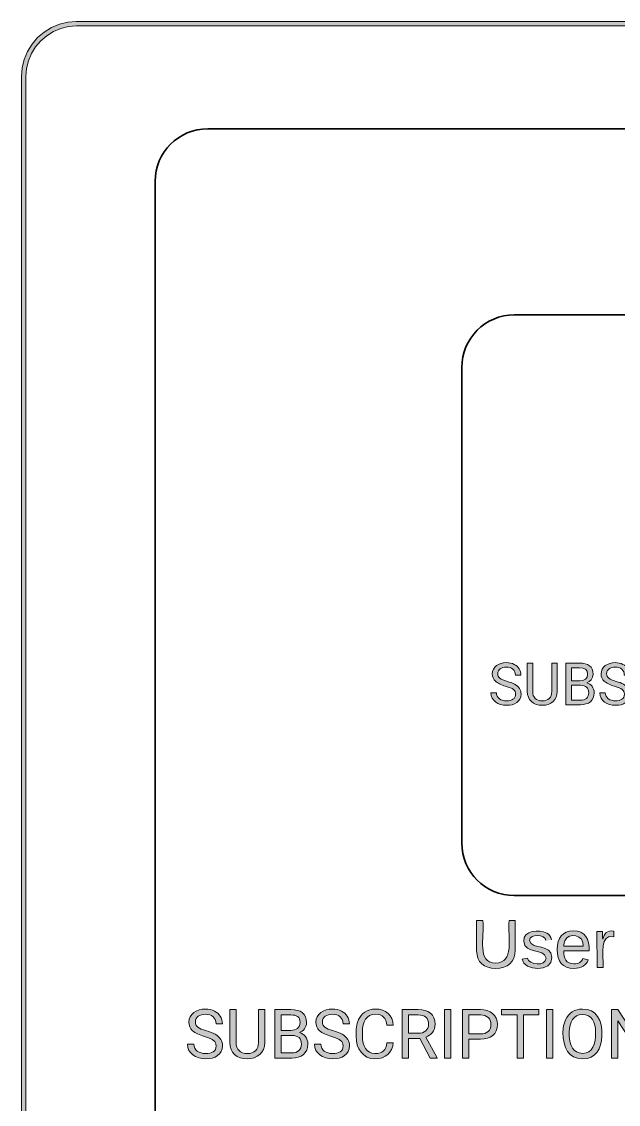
# Model space of a CAD drawing. Extents: x 3 to 1760, y 20 to 1040.
# Drawn here: x 97.5 to 233.8, y 562.4 to 809.4 of the extents above; entities that cross this region are included whole.
import ezdxf

# ---------------------------------------------------------------- set-up
doc = ezdxf.new("R2010")
doc.units = 0
doc.header["$MEASUREMENT"] = 0
doc.layers.add('Layer 1', color=7, linetype='Continuous', lineweight=0)

# ---------------------------------------------------------------- blocks, each defined once
blk = doc.blocks.new('Block_106')
at = {"layer": 'Layer 1', "true_color": 0x282c33, "transparency": 33554687}
h = blk.add_hatch(color=250, dxfattribs=at)
h.dxf.hatch_style = 2
edge = h.paths.add_edge_path()
edge.add_spline(control_points=[(208.26, 654.43), (209.42, 654.43), (210.3, 654.89), (210.3, 655.94), (210.3, 656.4), (210.14, 656.76), (209.82, 657.02), (209.49, 657.27), (208.9, 657.52), (208.04, 657.77), (206.97, 658.07), (206.19, 658.46), (205.7, 658.9), (205.21, 659.35), (204.97, 659.91), (204.97, 660.57), (204.97, 662.16), (206.48, 663.15), (208.19, 663.15), (209.54, 663.15), (210.6, 662.57), (211.12, 661.73), (211.4, 661.29), (211.54, 660.81), (211.54, 660.28), (211.54, 660.28), (210.28, 660.28), (210.28, 660.28), (210.28, 661.48), (209.44, 662.12), (208.19, 662.12), (207.07, 662.12), (206.25, 661.63), (206.23, 660.58), (206.23, 660.2), (206.4, 659.88), (206.73, 659.61), (207.05, 659.34), (207.61, 659.1), (208.4, 658.87), (209.73, 658.49), (210.64, 658.12), (211.23, 657.21), (211.46, 656.86), (211.56, 656.43), (211.56, 655.95), (211.55, 654.28), (210.06, 653.36), (208.26, 653.41), (206.32, 653.46), (204.74, 654.38), (204.67, 656.29), (204.67, 656.29), (205.93, 656.29), (205.93, 656.29), (205.93, 655.07), (206.97, 654.43), (208.26, 654.43)], knot_values=[0, 0, 0, 0, 1, 1, 1, 2, 2, 2, 3, 3, 3, 4, 4, 4, 5, 5, 5, 6, 6, 6, 7, 7, 7, 8, 8, 8, 9, 9, 9, 10, 10, 10, 11, 11, 11, 12, 12, 12, 13, 13, 13, 14, 14, 14, 15, 15, 15, 16, 16, 16, 17, 17, 17, 18, 18, 18, 19, 19, 19, 19], degree=3, periodic=0)
edge.add_line((208.26, 654.43), (208.26, 654.43))
h = blk.add_hatch(color=250, dxfattribs=at)
h.dxf.hatch_style = 2
edge = h.paths.add_edge_path()
edge.add_spline(control_points=[(216.39, 654.43), (217.78, 654.43), (218.58, 655.22), (218.58, 656.59), (218.58, 656.59), (218.58, 663.02), (218.58, 663.02), (218.58, 663.02), (219.83, 663.02), (219.83, 663.02), (219.83, 663.02), (219.83, 656.57), (219.83, 656.57), (219.82, 654.62), (218.42, 653.41), (216.39, 653.41), (214.38, 653.41), (212.97, 654.59), (212.97, 656.56), (212.97, 656.56), (212.97, 663.02), (212.97, 663.02), (212.97, 663.02), (214.21, 663.02), (214.21, 663.02), (214.21, 663.02), (214.21, 656.6), (214.21, 656.6), (214.2, 655.23), (215.01, 654.43), (216.39, 654.43)], knot_values=[0, 0, 0, 0, 1, 1, 1, 2, 2, 2, 3, 3, 3, 4, 4, 4, 5, 5, 5, 6, 6, 6, 7, 7, 7, 8, 8, 8, 9, 9, 9, 10, 10, 10, 10], degree=3, periodic=0)
edge.add_line((216.39, 654.43), (216.39, 654.43))
h = blk.add_hatch(color=250, dxfattribs=at)
h.dxf.hatch_style = 2
edge = h.paths.add_edge_path()
edge.add_spline(control_points=[(225.12, 654.56), (226.23, 654.55), (227, 655.18), (227, 656.26), (227, 657.4), (226.38, 657.97), (225.14, 657.97), (225.14, 657.97), (223.06, 657.97), (223.06, 657.97), (223.06, 657.97), (223.06, 654.56), (223.06, 654.56), (223.06, 654.56), (225.12, 654.56), (225.12, 654.56)], knot_values=[0, 0, 0, 0, 1, 1, 1, 2, 2, 2, 3, 3, 3, 4, 4, 4, 5, 5, 5, 5], degree=3, periodic=0)
edge = h.paths.add_edge_path()
edge.add_spline(control_points=[(228.26, 656.27), (228.25, 654.48), (226.98, 653.54), (225.1, 653.54), (225.1, 653.54), (221.81, 653.54), (221.81, 653.54), (221.81, 653.54), (221.81, 663.02), (221.81, 663.02), (221.81, 663.02), (224.91, 663.02), (224.91, 663.02), (226.82, 663.03), (228.01, 662.29), (228.01, 660.49), (228.01, 659.5), (227.36, 658.85), (226.6, 658.53), (227.55, 658.28), (228.26, 657.44), (228.26, 656.27)], knot_values=[0, 0, 0, 0, 1, 1, 1, 2, 2, 2, 3, 3, 3, 4, 4, 4, 5, 5, 5, 6, 6, 6, 7, 7, 7, 7], degree=3, periodic=0)
edge = h.paths.add_edge_path()
edge.add_spline(control_points=[(226.75, 660.5), (226.74, 661.62), (226.07, 661.99), (224.91, 661.99), (224.91, 661.99), (223.06, 661.99), (223.06, 661.99), (223.06, 661.99), (223.06, 658.98), (223.06, 658.98), (223.06, 658.98), (224.95, 658.98), (224.95, 658.98), (225.97, 658.96), (226.76, 659.52), (226.75, 660.5)], knot_values=[0, 0, 0, 0, 1, 1, 1, 2, 2, 2, 3, 3, 3, 4, 4, 4, 5, 5, 5, 5], degree=3, periodic=0)
edge.add_line((226.75, 660.5), (226.75, 660.5))
h = blk.add_hatch(color=250, dxfattribs=at)
h.dxf.hatch_style = 2
edge = h.paths.add_edge_path()
edge.add_spline(control_points=[(233.12, 654.43), (234.28, 654.43), (235.16, 654.89), (235.16, 655.94), (235.16, 656.4), (235, 656.76), (234.67, 657.02), (234.35, 657.27), (233.75, 657.52), (232.9, 657.77), (231.83, 658.07), (231.05, 658.46), (230.56, 658.9), (230.07, 659.35), (229.83, 659.91), (229.83, 660.57), (229.83, 662.16), (231.33, 663.15), (233.05, 663.15), (234.39, 663.15), (235.45, 662.57), (235.97, 661.73), (236.25, 661.29), (236.4, 660.81), (236.4, 660.28), (236.4, 660.28), (235.14, 660.28), (235.14, 660.28), (235.14, 661.48), (234.3, 662.12), (233.05, 662.12), (231.93, 662.12), (231.1, 661.63), (231.09, 660.58), (231.09, 660.2), (231.26, 659.88), (231.59, 659.61), (231.91, 659.34), (232.46, 659.1), (233.25, 658.87), (234.59, 658.49), (235.5, 658.12), (236.09, 657.21), (236.32, 656.86), (236.42, 656.43), (236.42, 655.95), (236.4, 654.28), (234.91, 653.36), (233.12, 653.41), (231.18, 653.46), (229.59, 654.38), (229.53, 656.29), (229.53, 656.29), (230.79, 656.29), (230.79, 656.29), (230.79, 655.07), (231.83, 654.43), (233.12, 654.43)], knot_values=[0, 0, 0, 0, 1, 1, 1, 2, 2, 2, 3, 3, 3, 4, 4, 4, 5, 5, 5, 6, 6, 6, 7, 7, 7, 8, 8, 8, 9, 9, 9, 10, 10, 10, 11, 11, 11, 12, 12, 12, 13, 13, 13, 14, 14, 14, 15, 15, 15, 16, 16, 16, 17, 17, 17, 18, 18, 18, 19, 19, 19, 19], degree=3, periodic=0)
edge.add_line((233.12, 654.43), (233.12, 654.43))
at = {"layer": 'Layer 1'}
for points, knots in [([(208.26, 654.43), (209.42, 654.43), (210.3, 654.89), (210.3, 655.94), (210.3, 656.4), (210.14, 656.76), (209.82, 657.02), (209.49, 657.27), (208.9, 657.52), (208.04, 657.77), (206.97, 658.07), (206.19, 658.46), (205.7, 658.9), (205.21, 659.35), (204.97, 659.91), (204.97, 660.57), (204.97, 662.16), (206.48, 663.15), (208.19, 663.15), (209.54, 663.15), (210.6, 662.57), (211.12, 661.73), (211.4, 661.29), (211.54, 660.81), (211.54, 660.28), (211.54, 660.28), (210.28, 660.28), (210.28, 660.28), (210.28, 661.48), (209.44, 662.12), (208.19, 662.12), (207.07, 662.12), (206.25, 661.63), (206.23, 660.58), (206.23, 660.2), (206.4, 659.88), (206.73, 659.61), (207.05, 659.34), (207.61, 659.1), (208.4, 658.87), (209.73, 658.49), (210.64, 658.12), (211.23, 657.21), (211.46, 656.86), (211.56, 656.43), (211.56, 655.95), (211.55, 654.28), (210.06, 653.36), (208.26, 653.41), (206.32, 653.46), (204.74, 654.38), (204.67, 656.29), (204.67, 656.29), (205.93, 656.29), (205.93, 656.29), (205.93, 655.07), (206.97, 654.43), (208.26, 654.43)], [0, 0, 0, 0, 1, 1, 1, 2, 2, 2, 3, 3, 3, 4, 4, 4, 5, 5, 5, 6, 6, 6, 7, 7, 7, 8, 8, 8, 9, 9, 9, 10, 10, 10, 11, 11, 11, 12, 12, 12, 13, 13, 13, 14, 14, 14, 15, 15, 15, 16, 16, 16, 17, 17, 17, 18, 18, 18, 19, 19, 19, 19]), ([(216.39, 654.43), (217.78, 654.43), (218.58, 655.22), (218.58, 656.59), (218.58, 656.59), (218.58, 663.02), (218.58, 663.02), (218.58, 663.02), (219.83, 663.02), (219.83, 663.02), (219.83, 663.02), (219.83, 656.57), (219.83, 656.57), (219.82, 654.62), (218.42, 653.41), (216.39, 653.41), (214.38, 653.41), (212.97, 654.59), (212.97, 656.56), (212.97, 656.56), (212.97, 663.02), (212.97, 663.02), (212.97, 663.02), (214.21, 663.02), (214.21, 663.02), (214.21, 663.02), (214.21, 656.6), (214.21, 656.6), (214.2, 655.23), (215.01, 654.43), (216.39, 654.43)], [0, 0, 0, 0, 1, 1, 1, 2, 2, 2, 3, 3, 3, 4, 4, 4, 5, 5, 5, 6, 6, 6, 7, 7, 7, 8, 8, 8, 9, 9, 9, 10, 10, 10, 10]), ([(228.26, 656.27), (228.25, 654.48), (226.98, 653.54), (225.1, 653.54), (225.1, 653.54), (221.81, 653.54), (221.81, 653.54), (221.81, 653.54), (221.81, 663.02), (221.81, 663.02), (221.81, 663.02), (224.91, 663.02), (224.91, 663.02), (226.82, 663.03), (228.01, 662.29), (228.01, 660.49), (228.01, 659.5), (227.36, 658.85), (226.6, 658.53), (227.55, 658.28), (228.26, 657.44), (228.26, 656.27)], [0, 0, 0, 0, 1, 1, 1, 2, 2, 2, 3, 3, 3, 4, 4, 4, 5, 5, 5, 6, 6, 6, 7, 7, 7, 7]), ([(233.12, 654.43), (234.28, 654.43), (235.16, 654.89), (235.16, 655.94), (235.16, 656.4), (235, 656.76), (234.67, 657.02), (234.35, 657.27), (233.75, 657.52), (232.9, 657.77), (231.83, 658.07), (231.05, 658.46), (230.56, 658.9), (230.07, 659.35), (229.83, 659.91), (229.83, 660.57), (229.83, 662.16), (231.33, 663.15), (233.05, 663.15), (234.39, 663.15), (235.45, 662.57), (235.97, 661.73), (236.25, 661.29), (236.4, 660.81), (236.4, 660.28), (236.4, 660.28), (235.14, 660.28), (235.14, 660.28), (235.14, 661.48), (234.3, 662.12), (233.05, 662.12), (231.93, 662.12), (231.1, 661.63), (231.09, 660.58), (231.09, 660.2), (231.26, 659.88), (231.59, 659.61), (231.91, 659.34), (232.46, 659.1), (233.25, 658.87), (234.59, 658.49), (235.5, 658.12), (236.09, 657.21), (236.32, 656.86), (236.42, 656.43), (236.42, 655.95), (236.4, 654.28), (234.91, 653.36), (233.12, 653.41), (231.18, 653.46), (229.59, 654.38), (229.53, 656.29), (229.53, 656.29), (230.79, 656.29), (230.79, 656.29), (230.79, 655.07), (231.83, 654.43), (233.12, 654.43)], [0, 0, 0, 0, 1, 1, 1, 2, 2, 2, 3, 3, 3, 4, 4, 4, 5, 5, 5, 6, 6, 6, 7, 7, 7, 8, 8, 8, 9, 9, 9, 10, 10, 10, 11, 11, 11, 12, 12, 12, 13, 13, 13, 14, 14, 14, 15, 15, 15, 16, 16, 16, 17, 17, 17, 18, 18, 18, 19, 19, 19, 19]), ([(226.75, 660.5), (226.74, 661.62), (226.07, 661.99), (224.91, 661.99), (224.91, 661.99), (223.06, 661.99), (223.06, 661.99), (223.06, 661.99), (223.06, 658.98), (223.06, 658.98), (223.06, 658.98), (224.95, 658.98), (224.95, 658.98), (225.97, 658.96), (226.76, 659.52), (226.75, 660.5)], [0, 0, 0, 0, 1, 1, 1, 2, 2, 2, 3, 3, 3, 4, 4, 4, 5, 5, 5, 5]), ([(225.12, 654.56), (226.23, 654.55), (227, 655.18), (227, 656.26), (227, 657.4), (226.38, 657.97), (225.14, 657.97), (225.14, 657.97), (223.06, 657.97), (223.06, 657.97), (223.06, 657.97), (223.06, 654.56), (223.06, 654.56), (223.06, 654.56), (225.12, 654.56), (225.12, 654.56)], [0, 0, 0, 0, 1, 1, 1, 2, 2, 2, 3, 3, 3, 4, 4, 4, 5, 5, 5, 5])]:
    blk.add_open_spline(points, degree=3, knots=knots, dxfattribs=at)
blk = doc.blocks.new('Block_105')
at = {"layer": 'Layer 1'}
blk.add_blockref('Block_106', (0, 0), dxfattribs=at)
blk = doc.blocks.new('Block_118')
at = {"layer": 'Layer 1', "true_color": 0x282c33, "transparency": 33554687}
h = blk.add_hatch(color=250, dxfattribs=at)
h.dxf.hatch_style = 2
edge = h.paths.add_edge_path()
edge.add_spline(control_points=[(210.23, 597.57), (210.19, 594.77), (208.5, 593.38), (205.74, 593.38), (203.1, 593.38), (201.42, 594.77), (201.42, 597.44), (201.42, 597.44), (201.42, 604.27), (201.42, 604.27), (201.42, 604.27), (202.84, 604.27), (202.84, 604.27), (203.19, 600.43), (201.42, 594.59), (205.74, 594.59), (210.15, 594.59), (208.5, 600.34), (208.81, 604.27), (208.81, 604.27), (210.23, 604.27), (210.23, 604.27), (210.23, 604.27), (210.23, 597.57), (210.23, 597.57)], knot_values=[0, 0, 0, 0, 1, 1, 1, 2, 2, 2, 3, 3, 3, 4, 4, 4, 5, 5, 5, 6, 6, 6, 7, 7, 7, 8, 8, 8, 8], degree=3, periodic=0)
edge.add_line((210.23, 597.57), (210.23, 597.57))
h = blk.add_hatch(color=250, dxfattribs=at)
h.dxf.hatch_style = 2
edge = h.paths.add_edge_path()
edge.add_spline(control_points=[(217.23, 599.73), (217.1, 601.2), (213.52, 601.38), (213.47, 599.73), (214.12, 597.44), (218.44, 599.22), (218.62, 595.85), (218.79, 592.48), (212.13, 592.65), (211.83, 595.5), (211.83, 595.5), (213.04, 595.72), (213.04, 595.72), (213.21, 594.16), (217.23, 593.77), (217.28, 595.72), (216.84, 598.14), (212.39, 596.36), (212.18, 599.6), (212, 602.07), (215.72, 602.33), (217.45, 601.42), (217.97, 601.12), (218.36, 600.6), (218.49, 599.91)], knot_values=[0, 0, 0, 0, 1, 1, 1, 2, 2, 2, 3, 3, 3, 4, 4, 4, 5, 5, 5, 6, 6, 6, 7, 7, 7, 8, 8, 8, 8], degree=3, periodic=0)
edge.add_line((218.49, 599.91), (217.23, 599.73))
h = blk.add_hatch(color=250, dxfattribs=at)
h.dxf.hatch_style = 2
edge = h.paths.add_edge_path()
edge.add_spline(control_points=[(223.5, 601.94), (226.22, 601.94), (227.21, 600.12), (227.13, 597.36), (227.13, 597.36), (221.29, 597.36), (221.29, 597.36), (221.29, 595.63), (221.9, 594.46), (223.58, 594.42), (224.71, 594.38), (225.44, 594.94), (225.7, 595.67), (225.7, 595.67), (226.91, 595.33), (226.91, 595.33), (226.44, 594.12), (225.31, 593.38), (223.58, 593.38), (221.08, 593.38), (219.78, 594.98), (219.83, 597.7), (219.87, 600.34), (220.95, 601.94), (223.5, 601.94)], knot_values=[0, 0, 0, 0, 1, 1, 1, 2, 2, 2, 3, 3, 3, 4, 4, 4, 5, 5, 5, 6, 6, 6, 7, 7, 7, 8, 8, 8, 8], degree=3, periodic=0)
edge = h.paths.add_edge_path()
edge.add_spline(control_points=[(225.74, 598.44), (226, 601.03), (222.46, 601.77), (221.55, 599.65), (221.42, 599.35), (221.29, 598.91), (221.29, 598.44), (221.29, 598.44), (225.74, 598.44), (225.74, 598.44)], knot_values=[0, 0, 0, 0, 1, 1, 1, 2, 2, 2, 3, 3, 3, 3], degree=3, periodic=0)
edge.add_line((225.74, 598.44), (225.74, 598.44))
h = blk.add_hatch(color=250, dxfattribs=at)
h.dxf.hatch_style = 2
edge = h.paths.add_edge_path()
edge.add_spline(control_points=[(232.74, 600.6), (229.37, 601.29), (230.45, 596.67), (230.28, 593.56), (230.28, 593.56), (228.9, 593.56), (228.9, 593.56), (228.9, 593.56), (228.86, 601.77), (228.86, 601.77), (228.86, 601.77), (230.15, 601.77), (230.15, 601.77), (230.2, 601.25), (230.11, 600.51), (230.24, 600.08), (230.5, 601.25), (231.23, 602.2), (232.74, 601.85), (232.74, 601.85), (232.74, 600.6), (232.74, 600.6)], knot_values=[0, 0, 0, 0, 1, 1, 1, 2, 2, 2, 3, 3, 3, 4, 4, 4, 5, 5, 5, 6, 6, 6, 7, 7, 7, 7], degree=3, periodic=0)
edge.add_line((232.74, 600.6), (232.74, 600.6))
at = {"layer": 'Layer 1'}
for points, knots in [([(210.23, 597.57), (210.19, 594.77), (208.5, 593.38), (205.74, 593.38), (203.1, 593.38), (201.42, 594.77), (201.42, 597.44), (201.42, 597.44), (201.42, 604.27), (201.42, 604.27), (201.42, 604.27), (202.84, 604.27), (202.84, 604.27), (203.19, 600.43), (201.42, 594.59), (205.74, 594.59), (210.15, 594.59), (208.5, 600.34), (208.81, 604.27), (208.81, 604.27), (210.23, 604.27), (210.23, 604.27), (210.23, 604.27), (210.23, 597.57), (210.23, 597.57)], [0, 0, 0, 0, 1, 1, 1, 2, 2, 2, 3, 3, 3, 4, 4, 4, 5, 5, 5, 6, 6, 6, 7, 7, 7, 8, 8, 8, 8]), ([(217.23, 599.73), (217.1, 601.2), (213.52, 601.38), (213.47, 599.73), (214.12, 597.44), (218.44, 599.22), (218.62, 595.85), (218.79, 592.48), (212.13, 592.65), (211.83, 595.5), (211.83, 595.5), (213.04, 595.72), (213.04, 595.72), (213.21, 594.16), (217.23, 593.77), (217.28, 595.72), (216.84, 598.14), (212.39, 596.36), (212.18, 599.6), (212, 602.07), (215.72, 602.33), (217.45, 601.42), (217.97, 601.12), (218.36, 600.6), (218.49, 599.91)], [0, 0, 0, 0, 1, 1, 1, 2, 2, 2, 3, 3, 3, 4, 4, 4, 5, 5, 5, 6, 6, 6, 7, 7, 7, 8, 8, 8, 8]), ([(223.5, 601.94), (226.22, 601.94), (227.21, 600.12), (227.13, 597.36), (227.13, 597.36), (221.29, 597.36), (221.29, 597.36), (221.29, 595.63), (221.9, 594.46), (223.58, 594.42), (224.71, 594.38), (225.44, 594.94), (225.7, 595.67), (225.7, 595.67), (226.91, 595.33), (226.91, 595.33), (226.44, 594.12), (225.31, 593.38), (223.58, 593.38), (221.08, 593.38), (219.78, 594.98), (219.83, 597.7), (219.87, 600.34), (220.95, 601.94), (223.5, 601.94)], [0, 0, 0, 0, 1, 1, 1, 2, 2, 2, 3, 3, 3, 4, 4, 4, 5, 5, 5, 6, 6, 6, 7, 7, 7, 8, 8, 8, 8]), ([(225.74, 598.44), (226, 601.03), (222.46, 601.77), (221.55, 599.65), (221.42, 599.35), (221.29, 598.91), (221.29, 598.44), (221.29, 598.44), (225.74, 598.44), (225.74, 598.44)], [0, 0, 0, 0, 1, 1, 1, 2, 2, 2, 3, 3, 3, 3]), ([(232.74, 600.6), (229.37, 601.29), (230.45, 596.67), (230.28, 593.56), (230.28, 593.56), (228.9, 593.56), (228.9, 593.56), (228.9, 593.56), (228.86, 601.77), (228.86, 601.77), (228.86, 601.77), (230.15, 601.77), (230.15, 601.77), (230.2, 601.25), (230.11, 600.51), (230.24, 600.08), (230.5, 601.25), (231.23, 602.2), (232.74, 601.85), (232.74, 601.85), (232.74, 600.6), (232.74, 600.6)], [0, 0, 0, 0, 1, 1, 1, 2, 2, 2, 3, 3, 3, 4, 4, 4, 5, 5, 5, 6, 6, 6, 7, 7, 7, 7])]:
    blk.add_open_spline(points, degree=3, knots=knots, dxfattribs=at)
blk = doc.blocks.new('Block_117')
at = {"layer": 'Layer 1'}
blk.add_blockref('Block_118', (0, 0), dxfattribs=at)
blk = doc.blocks.new('Block_126')
at = {"layer": 'Layer 1', "true_color": 0x282c33, "transparency": 33554687}
h = blk.add_hatch(color=250, dxfattribs=at)
h.dxf.hatch_style = 2
edge = h.paths.add_edge_path()
edge.add_spline(control_points=[(139.54, 573.94), (140.9, 573.94), (141.93, 574.47), (141.93, 575.7), (141.93, 576.24), (141.74, 576.66), (141.36, 576.96), (140.98, 577.25), (140.29, 577.54), (139.29, 577.83), (138.04, 578.19), (137.13, 578.64), (136.56, 579.16), (135.99, 579.68), (135.71, 580.33), (135.71, 581.1), (135.71, 582.96), (137.46, 584.11), (139.46, 584.11), (141.03, 584.11), (142.27, 583.44), (142.88, 582.46), (143.2, 581.94), (143.37, 581.38), (143.37, 580.76), (143.37, 580.76), (141.9, 580.76), (141.9, 580.76), (141.9, 582.16), (140.92, 582.91), (139.46, 582.91), (138.16, 582.91), (137.19, 582.34), (137.18, 581.12), (137.18, 580.67), (137.38, 580.29), (137.76, 579.98), (138.14, 579.67), (138.78, 579.39), (139.7, 579.12), (141.26, 578.67), (142.32, 578.24), (143.01, 577.18), (143.28, 576.78), (143.39, 576.27), (143.39, 575.71), (143.38, 573.77), (141.64, 572.69), (139.54, 572.75), (137.28, 572.81), (135.43, 573.88), (135.36, 576.11), (135.36, 576.11), (136.82, 576.11), (136.82, 576.11), (136.82, 574.69), (138.04, 573.94), (139.54, 573.94)], knot_values=[0, 0, 0, 0, 1, 1, 1, 2, 2, 2, 3, 3, 3, 4, 4, 4, 5, 5, 5, 6, 6, 6, 7, 7, 7, 8, 8, 8, 9, 9, 9, 10, 10, 10, 11, 11, 11, 12, 12, 12, 13, 13, 13, 14, 14, 14, 15, 15, 15, 16, 16, 16, 17, 17, 17, 18, 18, 18, 19, 19, 19, 19], degree=3, periodic=0)
edge.add_line((139.54, 573.94), (139.54, 573.94))
h = blk.add_hatch(color=250, dxfattribs=at)
h.dxf.hatch_style = 2
edge = h.paths.add_edge_path()
edge.add_spline(control_points=[(149.03, 573.94), (150.65, 573.94), (151.59, 574.86), (151.58, 576.46), (151.58, 576.46), (151.58, 583.96), (151.58, 583.96), (151.58, 583.96), (153.05, 583.96), (153.05, 583.96), (153.05, 583.96), (153.05, 576.44), (153.05, 576.44), (153.02, 574.16), (151.39, 572.75), (149.03, 572.75), (146.68, 572.75), (145.03, 574.12), (145.04, 576.43), (145.04, 576.43), (145.04, 583.96), (145.04, 583.96), (145.04, 583.96), (146.48, 583.96), (146.48, 583.96), (146.48, 583.96), (146.48, 576.47), (146.48, 576.47), (146.48, 574.88), (147.42, 573.94), (149.03, 573.94)], knot_values=[0, 0, 0, 0, 1, 1, 1, 2, 2, 2, 3, 3, 3, 4, 4, 4, 5, 5, 5, 6, 6, 6, 7, 7, 7, 8, 8, 8, 9, 9, 9, 10, 10, 10, 10], degree=3, periodic=0)
edge.add_line((149.03, 573.94), (149.03, 573.94))
h = blk.add_hatch(color=250, dxfattribs=at)
h.dxf.hatch_style = 2
edge = h.paths.add_edge_path()
edge.add_spline(control_points=[(159.21, 574.09), (160.51, 574.08), (161.41, 574.82), (161.41, 576.08), (161.41, 577.41), (160.69, 578.07), (159.24, 578.07), (159.24, 578.07), (156.81, 578.07), (156.81, 578.07), (156.81, 578.07), (156.81, 574.09), (156.81, 574.09), (156.81, 574.09), (159.21, 574.09), (159.21, 574.09)], knot_values=[0, 0, 0, 0, 1, 1, 1, 2, 2, 2, 3, 3, 3, 4, 4, 4, 5, 5, 5, 5], degree=3, periodic=0)
edge = h.paths.add_edge_path()
edge.add_spline(control_points=[(162.87, 576.09), (162.87, 574), (161.38, 572.9), (159.18, 572.9), (159.18, 572.9), (155.35, 572.9), (155.35, 572.9), (155.35, 572.9), (155.35, 583.96), (155.35, 583.96), (155.35, 583.96), (158.96, 583.96), (158.96, 583.96), (161.2, 583.97), (162.58, 583.11), (162.58, 581.01), (162.58, 579.85), (161.83, 579.09), (160.94, 578.72), (162.05, 578.43), (162.87, 577.45), (162.87, 576.09)], knot_values=[0, 0, 0, 0, 1, 1, 1, 2, 2, 2, 3, 3, 3, 4, 4, 4, 5, 5, 5, 6, 6, 6, 7, 7, 7, 7], degree=3, periodic=0)
edge = h.paths.add_edge_path()
edge.add_spline(control_points=[(161.11, 581.02), (161.1, 582.33), (160.32, 582.76), (158.96, 582.76), (158.96, 582.76), (156.81, 582.76), (156.81, 582.76), (156.81, 582.76), (156.81, 579.24), (156.81, 579.24), (156.81, 579.24), (159.01, 579.24), (159.01, 579.24), (160.2, 579.22), (161.12, 579.88), (161.11, 581.02)], knot_values=[0, 0, 0, 0, 1, 1, 1, 2, 2, 2, 3, 3, 3, 4, 4, 4, 5, 5, 5, 5], degree=3, periodic=0)
edge.add_line((161.11, 581.02), (161.11, 581.02))
h = blk.add_hatch(color=250, dxfattribs=at)
h.dxf.hatch_style = 2
edge = h.paths.add_edge_path()
edge.add_spline(control_points=[(168.54, 573.94), (169.9, 573.94), (170.93, 574.47), (170.93, 575.7), (170.93, 576.24), (170.74, 576.66), (170.36, 576.96), (169.98, 577.25), (169.28, 577.54), (168.29, 577.83), (167.04, 578.19), (166.13, 578.64), (165.56, 579.16), (164.99, 579.68), (164.7, 580.33), (164.7, 581.1), (164.7, 582.96), (166.46, 584.11), (168.46, 584.11), (170.03, 584.11), (171.27, 583.44), (171.87, 582.46), (172.2, 581.94), (172.37, 581.38), (172.37, 580.76), (172.37, 580.76), (170.9, 580.76), (170.9, 580.76), (170.9, 582.16), (169.92, 582.91), (168.46, 582.91), (167.16, 582.91), (166.19, 582.34), (166.18, 581.12), (166.18, 580.67), (166.38, 580.29), (166.76, 579.98), (167.14, 579.67), (167.78, 579.39), (168.7, 579.12), (170.26, 578.67), (171.32, 578.24), (172.01, 577.18), (172.28, 576.78), (172.39, 576.27), (172.39, 575.71), (172.38, 573.77), (170.64, 572.69), (168.54, 572.75), (166.28, 572.81), (164.43, 573.88), (164.36, 576.11), (164.36, 576.11), (165.82, 576.11), (165.82, 576.11), (165.82, 574.69), (167.04, 573.94), (168.54, 573.94)], knot_values=[0, 0, 0, 0, 1, 1, 1, 2, 2, 2, 3, 3, 3, 4, 4, 4, 5, 5, 5, 6, 6, 6, 7, 7, 7, 8, 8, 8, 9, 9, 9, 10, 10, 10, 11, 11, 11, 12, 12, 12, 13, 13, 13, 14, 14, 14, 15, 15, 15, 16, 16, 16, 17, 17, 17, 18, 18, 18, 19, 19, 19, 19], degree=3, periodic=0)
edge.add_line((168.54, 573.94), (168.54, 573.94))
h = blk.add_hatch(color=250, dxfattribs=at)
h.dxf.hatch_style = 2
edge = h.paths.add_edge_path()
edge.add_spline(control_points=[(178.2, 573.94), (180.01, 573.94), (180.66, 574.72), (180.93, 576.41), (180.93, 576.41), (182.39, 576.41), (182.39, 576.41), (182.15, 574.16), (180.66, 572.75), (178.2, 572.75), (175.46, 572.75), (173.88, 575.02), (173.88, 577.91), (173.88, 579.41), (173.94, 580.65), (174.43, 581.69), (175.1, 583.1), (176.39, 584.1), (178.33, 584.11), (180.73, 584.13), (182.2, 582.63), (182.39, 580.41), (182.39, 580.41), (180.93, 580.41), (180.93, 580.41), (180.69, 582.02), (180.03, 582.91), (178.33, 582.91), (176.26, 582.91), (175.32, 581.21), (175.35, 578.94), (175.35, 578.94), (175.35, 577.87), (175.35, 577.87), (175.32, 575.73), (176.22, 573.94), (178.2, 573.94)], knot_values=[0, 0, 0, 0, 1, 1, 1, 2, 2, 2, 3, 3, 3, 4, 4, 4, 5, 5, 5, 6, 6, 6, 7, 7, 7, 8, 8, 8, 9, 9, 9, 10, 10, 10, 11, 11, 11, 12, 12, 12, 12], degree=3, periodic=0)
edge.add_line((178.2, 573.94), (178.2, 573.94))
h = blk.add_hatch(color=250, dxfattribs=at)
h.dxf.hatch_style = 2
edge = h.paths.add_edge_path()
edge.add_spline(control_points=[(191.92, 580.63), (191.92, 579.11), (190.99, 578.13), (189.81, 577.69), (189.81, 577.69), (192.41, 572.99), (192.41, 572.99), (192.41, 572.99), (192.41, 572.9), (192.41, 572.9), (192.41, 572.9), (190.84, 572.9), (190.84, 572.9), (190.84, 572.9), (188.44, 577.38), (188.44, 577.38), (188.44, 577.38), (185.84, 577.38), (185.84, 577.38), (185.84, 577.38), (185.84, 572.9), (185.84, 572.9), (185.84, 572.9), (184.38, 572.9), (184.38, 572.9), (184.38, 572.9), (184.38, 583.96), (184.38, 583.96), (184.38, 583.96), (188.04, 583.96), (188.04, 583.96), (190.39, 583.98), (191.92, 582.91), (191.92, 580.63)], knot_values=[0, 0, 0, 0, 1, 1, 1, 2, 2, 2, 3, 3, 3, 4, 4, 4, 5, 5, 5, 6, 6, 6, 7, 7, 7, 8, 8, 8, 9, 9, 9, 10, 10, 10, 11, 11, 11, 11], degree=3, periodic=0)
edge = h.paths.add_edge_path()
edge.add_spline(control_points=[(190.45, 580.63), (190.45, 582.05), (189.54, 582.76), (188.08, 582.76), (188.08, 582.76), (185.84, 582.76), (185.84, 582.76), (185.84, 582.76), (185.84, 578.57), (185.84, 578.57), (185.84, 578.57), (188.08, 578.57), (188.08, 578.57), (189.44, 578.55), (190.46, 579.34), (190.45, 580.63)], knot_values=[0, 0, 0, 0, 1, 1, 1, 2, 2, 2, 3, 3, 3, 4, 4, 4, 5, 5, 5, 5], degree=3, periodic=0)
edge.add_line((190.45, 580.63), (190.45, 580.63))
h = blk.add_hatch(color=250, dxfattribs=at)
h.dxf.hatch_style = 2
edge = h.paths.add_edge_path()
edge.add_spline(control_points=[(195.53, 572.9), (195.53, 572.9), (194.07, 572.9), (194.07, 572.9), (194.07, 572.9), (194.07, 583.96), (194.07, 583.96), (194.07, 583.96), (195.53, 583.96), (195.53, 583.96), (195.53, 583.96), (195.53, 572.9), (195.53, 572.9)], knot_values=[0, 0, 0, 0, 1, 1, 1, 2, 2, 2, 3, 3, 3, 4, 4, 4, 4], degree=3, periodic=0)
edge.add_line((195.53, 572.9), (195.53, 572.9))
h = blk.add_hatch(color=250, dxfattribs=at)
h.dxf.hatch_style = 2
edge = h.paths.add_edge_path()
edge.add_spline(control_points=[(206.15, 580.58), (206.14, 578.33), (204.61, 577.23), (202.26, 577.23), (202.26, 577.23), (199.65, 577.23), (199.65, 577.23), (199.65, 577.23), (199.65, 572.9), (199.65, 572.9), (199.65, 572.9), (198.19, 572.9), (198.19, 572.9), (198.19, 572.9), (198.19, 583.96), (198.19, 583.96), (198.19, 583.96), (202.27, 583.96), (202.27, 583.96), (204.53, 584.01), (206.15, 582.72), (206.15, 580.58)], knot_values=[0, 0, 0, 0, 1, 1, 1, 2, 2, 2, 3, 3, 3, 4, 4, 4, 5, 5, 5, 6, 6, 6, 7, 7, 7, 7], degree=3, periodic=0)
edge = h.paths.add_edge_path()
edge.add_spline(control_points=[(204.69, 580.57), (204.69, 581.92), (203.73, 582.75), (202.36, 582.76), (202.36, 582.76), (199.65, 582.76), (199.65, 582.76), (199.65, 582.76), (199.65, 578.42), (199.65, 578.42), (199.65, 578.42), (202.27, 578.42), (202.27, 578.42), (203.76, 578.42), (204.69, 579.12), (204.69, 580.57)], knot_values=[0, 0, 0, 0, 1, 1, 1, 2, 2, 2, 3, 3, 3, 4, 4, 4, 5, 5, 5, 5], degree=3, periodic=0)
edge.add_line((204.69, 580.57), (204.69, 580.57))
h = blk.add_hatch(color=250, dxfattribs=at)
h.dxf.hatch_style = 2
edge = h.paths.add_edge_path()
edge.add_spline(control_points=[(215.65, 582.76), (215.65, 582.76), (212.09, 582.76), (212.09, 582.76), (212.09, 582.76), (212.09, 572.9), (212.09, 572.9), (212.09, 572.9), (210.64, 572.9), (210.64, 572.9), (210.64, 572.9), (210.64, 582.76), (210.64, 582.76), (210.64, 582.76), (207.1, 582.76), (207.1, 582.76), (207.1, 582.76), (207.1, 583.96), (207.1, 583.96), (207.1, 583.96), (215.65, 583.96), (215.65, 583.96), (215.65, 583.96), (215.65, 582.76), (215.65, 582.76)], knot_values=[0, 0, 0, 0, 1, 1, 1, 2, 2, 2, 3, 3, 3, 4, 4, 4, 5, 5, 5, 6, 6, 6, 7, 7, 7, 8, 8, 8, 8], degree=3, periodic=0)
edge.add_line((215.65, 582.76), (215.65, 582.76))
h = blk.add_hatch(color=250, dxfattribs=at)
h.dxf.hatch_style = 2
edge = h.paths.add_edge_path()
edge.add_spline(control_points=[(218.85, 572.9), (218.85, 572.9), (217.39, 572.9), (217.39, 572.9), (217.39, 572.9), (217.39, 583.96), (217.39, 583.96), (217.39, 583.96), (218.85, 583.96), (218.85, 583.96), (218.85, 583.96), (218.85, 572.9), (218.85, 572.9)], knot_values=[0, 0, 0, 0, 1, 1, 1, 2, 2, 2, 3, 3, 3, 4, 4, 4, 4], degree=3, periodic=0)
edge.add_line((218.85, 572.9), (218.85, 572.9))
h = blk.add_hatch(color=250, dxfattribs=at)
h.dxf.hatch_style = 2
edge = h.paths.add_edge_path()
edge.add_spline(control_points=[(225.57, 584.11), (228.81, 584.11), (230.12, 581.58), (230.03, 578.07), (229.94, 574.98), (228.61, 572.75), (225.59, 572.75), (222.38, 572.75), (221.13, 575.28), (221.13, 578.77), (221.13, 580.92), (221.94, 582.62), (223.26, 583.46), (223.93, 583.88), (224.7, 584.11), (225.57, 584.11)], knot_values=[0, 0, 0, 0, 1, 1, 1, 2, 2, 2, 3, 3, 3, 4, 4, 4, 5, 5, 5, 5], degree=3, periodic=0)
edge = h.paths.add_edge_path()
edge.add_spline(control_points=[(225.59, 573.99), (227.96, 573.99), (228.58, 576.11), (228.58, 578.79), (228.58, 581.13), (227.69, 582.86), (225.57, 582.86), (223.53, 582.86), (222.58, 581.1), (222.58, 578.89), (222.58, 578.89), (222.58, 578.07), (222.58, 578.07), (222.55, 575.81), (223.52, 573.99), (225.59, 573.99)], knot_values=[0, 0, 0, 0, 1, 1, 1, 2, 2, 2, 3, 3, 3, 4, 4, 4, 5, 5, 5, 5], degree=3, periodic=0)
edge.add_line((225.59, 573.99), (225.59, 573.99))
h = blk.add_hatch(color=250, dxfattribs=at)
h.dxf.hatch_style = 2
edge = h.paths.add_edge_path()
edge.add_spline(control_points=[(240.71, 572.9), (240.71, 572.9), (239.25, 572.9), (239.25, 572.9), (239.25, 572.9), (233.68, 581.42), (233.68, 581.42), (233.68, 581.42), (233.68, 572.9), (233.68, 572.9), (233.68, 572.9), (232.21, 572.9), (232.21, 572.9), (232.21, 572.9), (232.21, 583.96), (232.21, 583.96), (232.21, 583.96), (233.68, 583.96), (233.68, 583.96), (233.68, 583.96), (239.26, 575.4), (239.26, 575.4), (239.26, 575.4), (239.26, 583.96), (239.26, 583.96), (239.26, 583.96), (240.71, 583.96), (240.71, 583.96), (240.71, 583.96), (240.71, 572.9), (240.71, 572.9)], knot_values=[0, 0, 0, 0, 1, 1, 1, 2, 2, 2, 3, 3, 3, 4, 4, 4, 5, 5, 5, 6, 6, 6, 7, 7, 7, 8, 8, 8, 9, 9, 9, 10, 10, 10, 10], degree=3, periodic=0)
edge.add_line((240.71, 572.9), (240.71, 572.9))
at = {"layer": 'Layer 1'}
for points, knots in [([(139.54, 573.94), (140.9, 573.94), (141.93, 574.47), (141.93, 575.7), (141.93, 576.24), (141.74, 576.66), (141.36, 576.96), (140.98, 577.25), (140.29, 577.54), (139.29, 577.83), (138.04, 578.19), (137.13, 578.64), (136.56, 579.16), (135.99, 579.68), (135.71, 580.33), (135.71, 581.1), (135.71, 582.96), (137.46, 584.11), (139.46, 584.11), (141.03, 584.11), (142.27, 583.44), (142.88, 582.46), (143.2, 581.94), (143.37, 581.38), (143.37, 580.76), (143.37, 580.76), (141.9, 580.76), (141.9, 580.76), (141.9, 582.16), (140.92, 582.91), (139.46, 582.91), (138.16, 582.91), (137.19, 582.34), (137.18, 581.12), (137.18, 580.67), (137.38, 580.29), (137.76, 579.98), (138.14, 579.67), (138.78, 579.39), (139.7, 579.12), (141.26, 578.67), (142.32, 578.24), (143.01, 577.18), (143.28, 576.78), (143.39, 576.27), (143.39, 575.71), (143.38, 573.77), (141.64, 572.69), (139.54, 572.75), (137.28, 572.81), (135.43, 573.88), (135.36, 576.11), (135.36, 576.11), (136.82, 576.11), (136.82, 576.11), (136.82, 574.69), (138.04, 573.94), (139.54, 573.94)], [0, 0, 0, 0, 1, 1, 1, 2, 2, 2, 3, 3, 3, 4, 4, 4, 5, 5, 5, 6, 6, 6, 7, 7, 7, 8, 8, 8, 9, 9, 9, 10, 10, 10, 11, 11, 11, 12, 12, 12, 13, 13, 13, 14, 14, 14, 15, 15, 15, 16, 16, 16, 17, 17, 17, 18, 18, 18, 19, 19, 19, 19]), ([(149.03, 573.94), (150.65, 573.94), (151.59, 574.86), (151.58, 576.46), (151.58, 576.46), (151.58, 583.96), (151.58, 583.96), (151.58, 583.96), (153.05, 583.96), (153.05, 583.96), (153.05, 583.96), (153.05, 576.44), (153.05, 576.44), (153.02, 574.16), (151.39, 572.75), (149.03, 572.75), (146.68, 572.75), (145.03, 574.12), (145.04, 576.43), (145.04, 576.43), (145.04, 583.96), (145.04, 583.96), (145.04, 583.96), (146.48, 583.96), (146.48, 583.96), (146.48, 583.96), (146.48, 576.47), (146.48, 576.47), (146.48, 574.88), (147.42, 573.94), (149.03, 573.94)], [0, 0, 0, 0, 1, 1, 1, 2, 2, 2, 3, 3, 3, 4, 4, 4, 5, 5, 5, 6, 6, 6, 7, 7, 7, 8, 8, 8, 9, 9, 9, 10, 10, 10, 10]), ([(162.87, 576.09), (162.87, 574), (161.38, 572.9), (159.18, 572.9), (159.18, 572.9), (155.35, 572.9), (155.35, 572.9), (155.35, 572.9), (155.35, 583.96), (155.35, 583.96), (155.35, 583.96), (158.96, 583.96), (158.96, 583.96), (161.2, 583.97), (162.58, 583.11), (162.58, 581.01), (162.58, 579.85), (161.83, 579.09), (160.94, 578.72), (162.05, 578.43), (162.87, 577.45), (162.87, 576.09)], [0, 0, 0, 0, 1, 1, 1, 2, 2, 2, 3, 3, 3, 4, 4, 4, 5, 5, 5, 6, 6, 6, 7, 7, 7, 7]), ([(168.54, 573.94), (169.9, 573.94), (170.93, 574.47), (170.93, 575.7), (170.93, 576.24), (170.74, 576.66), (170.36, 576.96), (169.98, 577.25), (169.28, 577.54), (168.29, 577.83), (167.04, 578.19), (166.13, 578.64), (165.56, 579.16), (164.99, 579.68), (164.7, 580.33), (164.7, 581.1), (164.7, 582.96), (166.46, 584.11), (168.46, 584.11), (170.03, 584.11), (171.27, 583.44), (171.87, 582.46), (172.2, 581.94), (172.37, 581.38), (172.37, 580.76), (172.37, 580.76), (170.9, 580.76), (170.9, 580.76), (170.9, 582.16), (169.92, 582.91), (168.46, 582.91), (167.16, 582.91), (166.19, 582.34), (166.18, 581.12), (166.18, 580.67), (166.38, 580.29), (166.76, 579.98), (167.14, 579.67), (167.78, 579.39), (168.7, 579.12), (170.26, 578.67), (171.32, 578.24), (172.01, 577.18), (172.28, 576.78), (172.39, 576.27), (172.39, 575.71), (172.38, 573.77), (170.64, 572.69), (168.54, 572.75), (166.28, 572.81), (164.43, 573.88), (164.36, 576.11), (164.36, 576.11), (165.82, 576.11), (165.82, 576.11), (165.82, 574.69), (167.04, 573.94), (168.54, 573.94)], [0, 0, 0, 0, 1, 1, 1, 2, 2, 2, 3, 3, 3, 4, 4, 4, 5, 5, 5, 6, 6, 6, 7, 7, 7, 8, 8, 8, 9, 9, 9, 10, 10, 10, 11, 11, 11, 12, 12, 12, 13, 13, 13, 14, 14, 14, 15, 15, 15, 16, 16, 16, 17, 17, 17, 18, 18, 18, 19, 19, 19, 19]), ([(178.2, 573.94), (180.01, 573.94), (180.66, 574.72), (180.93, 576.41), (180.93, 576.41), (182.39, 576.41), (182.39, 576.41), (182.15, 574.16), (180.66, 572.75), (178.2, 572.75), (175.46, 572.75), (173.88, 575.02), (173.88, 577.91), (173.88, 579.41), (173.94, 580.65), (174.43, 581.69), (175.1, 583.1), (176.39, 584.1), (178.33, 584.11), (180.73, 584.13), (182.2, 582.63), (182.39, 580.41), (182.39, 580.41), (180.93, 580.41), (180.93, 580.41), (180.69, 582.02), (180.03, 582.91), (178.33, 582.91), (176.26, 582.91), (175.32, 581.21), (175.35, 578.94), (175.35, 578.94), (175.35, 577.87), (175.35, 577.87), (175.32, 575.73), (176.22, 573.94), (178.2, 573.94)], [0, 0, 0, 0, 1, 1, 1, 2, 2, 2, 3, 3, 3, 4, 4, 4, 5, 5, 5, 6, 6, 6, 7, 7, 7, 8, 8, 8, 9, 9, 9, 10, 10, 10, 11, 11, 11, 12, 12, 12, 12]), ([(191.92, 580.63), (191.92, 579.11), (190.99, 578.13), (189.81, 577.69), (189.81, 577.69), (192.41, 572.99), (192.41, 572.99), (192.41, 572.99), (192.41, 572.9), (192.41, 572.9), (192.41, 572.9), (190.84, 572.9), (190.84, 572.9), (190.84, 572.9), (188.44, 577.38), (188.44, 577.38), (188.44, 577.38), (185.84, 577.38), (185.84, 577.38), (185.84, 577.38), (185.84, 572.9), (185.84, 572.9), (185.84, 572.9), (184.38, 572.9), (184.38, 572.9), (184.38, 572.9), (184.38, 583.96), (184.38, 583.96), (184.38, 583.96), (188.04, 583.96), (188.04, 583.96), (190.39, 583.98), (191.92, 582.91), (191.92, 580.63)], [0, 0, 0, 0, 1, 1, 1, 2, 2, 2, 3, 3, 3, 4, 4, 4, 5, 5, 5, 6, 6, 6, 7, 7, 7, 8, 8, 8, 9, 9, 9, 10, 10, 10, 11, 11, 11, 11]), ([(195.53, 572.9), (195.53, 572.9), (194.07, 572.9), (194.07, 572.9), (194.07, 572.9), (194.07, 583.96), (194.07, 583.96), (194.07, 583.96), (195.53, 583.96), (195.53, 583.96), (195.53, 583.96), (195.53, 572.9), (195.53, 572.9)], [0, 0, 0, 0, 1, 1, 1, 2, 2, 2, 3, 3, 3, 4, 4, 4, 4]), ([(206.15, 580.58), (206.14, 578.33), (204.61, 577.23), (202.26, 577.23), (202.26, 577.23), (199.65, 577.23), (199.65, 577.23), (199.65, 577.23), (199.65, 572.9), (199.65, 572.9), (199.65, 572.9), (198.19, 572.9), (198.19, 572.9), (198.19, 572.9), (198.19, 583.96), (198.19, 583.96), (198.19, 583.96), (202.27, 583.96), (202.27, 583.96), (204.53, 584.01), (206.15, 582.72), (206.15, 580.58)], [0, 0, 0, 0, 1, 1, 1, 2, 2, 2, 3, 3, 3, 4, 4, 4, 5, 5, 5, 6, 6, 6, 7, 7, 7, 7]), ([(215.65, 582.76), (215.65, 582.76), (212.09, 582.76), (212.09, 582.76), (212.09, 582.76), (212.09, 572.9), (212.09, 572.9), (212.09, 572.9), (210.64, 572.9), (210.64, 572.9), (210.64, 572.9), (210.64, 582.76), (210.64, 582.76), (210.64, 582.76), (207.1, 582.76), (207.1, 582.76), (207.1, 582.76), (207.1, 583.96), (207.1, 583.96), (207.1, 583.96), (215.65, 583.96), (215.65, 583.96), (215.65, 583.96), (215.65, 582.76), (215.65, 582.76)], [0, 0, 0, 0, 1, 1, 1, 2, 2, 2, 3, 3, 3, 4, 4, 4, 5, 5, 5, 6, 6, 6, 7, 7, 7, 8, 8, 8, 8]), ([(218.85, 572.9), (218.85, 572.9), (217.39, 572.9), (217.39, 572.9), (217.39, 572.9), (217.39, 583.96), (217.39, 583.96), (217.39, 583.96), (218.85, 583.96), (218.85, 583.96), (218.85, 583.96), (218.85, 572.9), (218.85, 572.9)], [0, 0, 0, 0, 1, 1, 1, 2, 2, 2, 3, 3, 3, 4, 4, 4, 4]), ([(225.57, 584.11), (228.81, 584.11), (230.12, 581.58), (230.03, 578.07), (229.94, 574.98), (228.61, 572.75), (225.59, 572.75), (222.38, 572.75), (221.13, 575.28), (221.13, 578.77), (221.13, 580.92), (221.94, 582.62), (223.26, 583.46), (223.93, 583.88), (224.7, 584.11), (225.57, 584.11)], [0, 0, 0, 0, 1, 1, 1, 2, 2, 2, 3, 3, 3, 4, 4, 4, 5, 5, 5, 5]), ([(240.71, 572.9), (240.71, 572.9), (239.25, 572.9), (239.25, 572.9), (239.25, 572.9), (233.68, 581.42), (233.68, 581.42), (233.68, 581.42), (233.68, 572.9), (233.68, 572.9), (233.68, 572.9), (232.21, 572.9), (232.21, 572.9), (232.21, 572.9), (232.21, 583.96), (232.21, 583.96), (232.21, 583.96), (233.68, 583.96), (233.68, 583.96), (233.68, 583.96), (239.26, 575.4), (239.26, 575.4), (239.26, 575.4), (239.26, 583.96), (239.26, 583.96), (239.26, 583.96), (240.71, 583.96), (240.71, 583.96), (240.71, 583.96), (240.71, 572.9), (240.71, 572.9)], [0, 0, 0, 0, 1, 1, 1, 2, 2, 2, 3, 3, 3, 4, 4, 4, 5, 5, 5, 6, 6, 6, 7, 7, 7, 8, 8, 8, 9, 9, 9, 10, 10, 10, 10]), ([(161.11, 581.02), (161.1, 582.33), (160.32, 582.76), (158.96, 582.76), (158.96, 582.76), (156.81, 582.76), (156.81, 582.76), (156.81, 582.76), (156.81, 579.24), (156.81, 579.24), (156.81, 579.24), (159.01, 579.24), (159.01, 579.24), (160.2, 579.22), (161.12, 579.88), (161.11, 581.02)], [0, 0, 0, 0, 1, 1, 1, 2, 2, 2, 3, 3, 3, 4, 4, 4, 5, 5, 5, 5]), ([(190.45, 580.63), (190.45, 582.05), (189.54, 582.76), (188.08, 582.76), (188.08, 582.76), (185.84, 582.76), (185.84, 582.76), (185.84, 582.76), (185.84, 578.57), (185.84, 578.57), (185.84, 578.57), (188.08, 578.57), (188.08, 578.57), (189.44, 578.55), (190.46, 579.34), (190.45, 580.63)], [0, 0, 0, 0, 1, 1, 1, 2, 2, 2, 3, 3, 3, 4, 4, 4, 5, 5, 5, 5]), ([(204.69, 580.57), (204.69, 581.92), (203.73, 582.75), (202.36, 582.76), (202.36, 582.76), (199.65, 582.76), (199.65, 582.76), (199.65, 582.76), (199.65, 578.42), (199.65, 578.42), (199.65, 578.42), (202.27, 578.42), (202.27, 578.42), (203.76, 578.42), (204.69, 579.12), (204.69, 580.57)], [0, 0, 0, 0, 1, 1, 1, 2, 2, 2, 3, 3, 3, 4, 4, 4, 5, 5, 5, 5]), ([(225.59, 573.99), (227.96, 573.99), (228.58, 576.11), (228.58, 578.79), (228.58, 581.13), (227.69, 582.86), (225.57, 582.86), (223.53, 582.86), (222.58, 581.1), (222.58, 578.89), (222.58, 578.89), (222.58, 578.07), (222.58, 578.07), (222.55, 575.81), (223.52, 573.99), (225.59, 573.99)], [0, 0, 0, 0, 1, 1, 1, 2, 2, 2, 3, 3, 3, 4, 4, 4, 5, 5, 5, 5]), ([(159.21, 574.09), (160.51, 574.08), (161.41, 574.82), (161.41, 576.08), (161.41, 577.41), (160.69, 578.07), (159.24, 578.07), (159.24, 578.07), (156.81, 578.07), (156.81, 578.07), (156.81, 578.07), (156.81, 574.09), (156.81, 574.09), (156.81, 574.09), (159.21, 574.09), (159.21, 574.09)], [0, 0, 0, 0, 1, 1, 1, 2, 2, 2, 3, 3, 3, 4, 4, 4, 5, 5, 5, 5])]:
    blk.add_open_spline(points, degree=3, knots=knots, dxfattribs=at)
blk = doc.blocks.new('Block_125')
at = {"layer": 'Layer 1'}
blk.add_blockref('Block_126', (0, 0), dxfattribs=at)
blk = doc.blocks.new('Block_0')
at = {"layer": 'Layer 1', "true_color": 0x333333, "transparency": 33554687}
h = blk.add_hatch(color=250, dxfattribs=at)
h.dxf.hatch_style = 2
edge = h.paths.add_edge_path()
edge.add_spline(control_points=[(277.51, 808.42), (277.51, 808.42), (110.03, 808.42), (110.03, 808.42), (110.03, 808.42), (108.21, 808.27), (108.21, 808.27), (108.21, 808.27), (106.46, 807.84), (106.46, 807.84), (106.46, 807.84), (104.79, 807.14), (104.79, 807.14), (104.79, 807.14), (103.25, 806.21), (103.25, 806.21), (103.25, 806.21), (101.88, 805.05), (101.88, 805.05), (101.88, 805.05), (100.71, 803.68), (100.71, 803.68), (100.71, 803.68), (99.77, 802.14), (99.77, 802.14), (99.77, 802.14), (99.07, 800.47), (99.07, 800.47), (99.07, 800.47), (98.65, 798.72), (98.65, 798.72), (98.65, 798.72), (98.51, 796.92), (98.51, 796.92), (98.51, 796.92), (98.51, 319.88), (98.51, 319.88), (98.51, 319.88), (97.51, 319.88), (97.51, 319.88), (97.51, 319.88), (97.51, 796.93), (97.51, 796.93), (97.51, 796.93), (97.66, 798.86), (97.66, 798.86), (97.66, 798.86), (98.12, 800.76), (98.12, 800.76), (98.12, 800.76), (98.88, 802.58), (98.88, 802.58), (98.88, 802.58), (99.91, 804.26), (99.91, 804.26), (99.91, 804.26), (101.17, 805.76), (101.17, 805.76), (101.17, 805.76), (102.67, 807.02), (102.67, 807.02), (102.67, 807.02), (104.33, 808.05), (104.33, 808.05), (104.33, 808.05), (106.15, 808.8), (106.15, 808.8), (106.15, 808.8), (108.05, 809.26), (108.05, 809.26), (108.05, 809.26), (109.99, 809.41), (109.99, 809.41), (109.99, 809.41), (277.51, 809.41), (277.51, 809.41), (277.51, 809.41), (277.51, 808.42), (277.51, 808.42)], knot_values=[0, 0, 0, 0, 1, 1, 1, 2, 2, 2, 3, 3, 3, 4, 4, 4, 5, 5, 5, 6, 6, 6, 7, 7, 7, 8, 8, 8, 9, 9, 9, 10, 10, 10, 11, 11, 11, 12, 12, 12, 13, 13, 13, 14, 14, 14, 15, 15, 15, 16, 16, 16, 17, 17, 17, 18, 18, 18, 19, 19, 19, 20, 20, 20, 21, 21, 21, 22, 22, 22, 23, 23, 23, 24, 24, 24, 25, 25, 25, 26, 26, 26, 26], degree=3, periodic=0)
edge = h.paths.add_edge_path()
edge.add_spline(control_points=[(98.51, 152.02), (98.51, 152.02), (98.65, 150.2), (98.65, 150.2), (98.65, 150.2), (99.07, 148.45), (99.07, 148.45), (99.07, 148.45), (99.77, 146.78), (99.77, 146.78), (99.77, 146.78), (100.71, 145.24), (100.71, 145.24), (100.71, 145.24), (101.88, 143.87), (101.88, 143.87), (101.88, 143.87), (103.25, 142.7), (103.25, 142.7), (103.25, 142.7), (104.79, 141.76), (104.79, 141.76), (104.79, 141.76), (106.46, 141.06), (106.46, 141.06), (106.46, 141.06), (108.21, 140.64), (108.21, 140.64), (108.21, 140.64), (110.03, 140.5), (110.03, 140.5), (110.03, 140.5), (341.63, 140.5), (341.63, 140.5), (341.63, 140.5), (341.63, 139.5), (341.63, 139.5), (341.63, 139.5), (109.99, 139.5), (109.99, 139.5), (109.99, 139.5), (108.05, 139.65), (108.05, 139.65), (108.05, 139.65), (106.15, 140.11), (106.15, 140.11), (106.15, 140.11), (104.33, 140.87), (104.33, 140.87), (104.33, 140.87), (102.66, 141.9), (102.66, 141.9), (102.66, 141.9), (101.16, 143.16), (101.16, 143.16), (101.16, 143.16), (99.9, 144.66), (99.9, 144.66), (99.9, 144.66), (98.86, 146.32), (98.86, 146.32), (98.86, 146.32), (98.11, 148.14), (98.11, 148.14), (98.11, 148.14), (97.66, 150.04), (97.66, 150.04), (97.66, 150.04), (97.51, 151.98), (97.51, 151.98), (97.51, 151.98), (97.51, 285.63), (97.51, 285.63), (97.51, 285.63), (98.51, 285.63), (98.51, 285.63), (98.51, 285.63), (98.51, 152.02), (98.51, 152.02)], knot_values=[0, 0, 0, 0, 1, 1, 1, 2, 2, 2, 3, 3, 3, 4, 4, 4, 5, 5, 5, 6, 6, 6, 7, 7, 7, 8, 8, 8, 9, 9, 9, 10, 10, 10, 11, 11, 11, 12, 12, 12, 13, 13, 13, 14, 14, 14, 15, 15, 15, 16, 16, 16, 17, 17, 17, 18, 18, 18, 19, 19, 19, 20, 20, 20, 21, 21, 21, 22, 22, 22, 23, 23, 23, 24, 24, 24, 25, 25, 25, 26, 26, 26, 26], degree=3, periodic=0)
at = {"layer": 'Layer 1', "color": 250, "lineweight": 0, "true_color": 0x333333}
blk.add_open_spline([(277.51, 808.42), (277.51, 808.42), (110.03, 808.42), (110.03, 808.42), (110.03, 808.42), (108.21, 808.27), (108.21, 808.27), (108.21, 808.27), (106.46, 807.84), (106.46, 807.84), (106.46, 807.84), (104.79, 807.14), (104.79, 807.14), (104.79, 807.14), (103.25, 806.21), (103.25, 806.21), (103.25, 806.21), (101.88, 805.05), (101.88, 805.05), (101.88, 805.05), (100.71, 803.68), (100.71, 803.68), (100.71, 803.68), (99.77, 802.14), (99.77, 802.14), (99.77, 802.14), (99.07, 800.47), (99.07, 800.47), (99.07, 800.47), (98.65, 798.72), (98.65, 798.72), (98.65, 798.72), (98.51, 796.92), (98.51, 796.92), (98.51, 796.92), (98.51, 319.88), (98.51, 319.88), (98.51, 319.88), (97.51, 319.88), (97.51, 319.88), (97.51, 319.88), (97.51, 796.93), (97.51, 796.93), (97.51, 796.93), (97.66, 798.86), (97.66, 798.86), (97.66, 798.86), (98.12, 800.76), (98.12, 800.76), (98.12, 800.76), (98.88, 802.58), (98.88, 802.58), (98.88, 802.58), (99.91, 804.26), (99.91, 804.26), (99.91, 804.26), (101.17, 805.76), (101.17, 805.76), (101.17, 805.76), (102.67, 807.02), (102.67, 807.02), (102.67, 807.02), (104.33, 808.05), (104.33, 808.05), (104.33, 808.05), (106.15, 808.8), (106.15, 808.8), (106.15, 808.8), (108.05, 809.26), (108.05, 809.26), (108.05, 809.26), (109.99, 809.41), (109.99, 809.41), (109.99, 809.41), (277.51, 809.41), (277.51, 809.41), (277.51, 809.41), (277.51, 808.42), (277.51, 808.42)], degree=3, knots=[0, 0, 0, 0, 1, 1, 1, 2, 2, 2, 3, 3, 3, 4, 4, 4, 5, 5, 5, 6, 6, 6, 7, 7, 7, 8, 8, 8, 9, 9, 9, 10, 10, 10, 11, 11, 11, 12, 12, 12, 13, 13, 13, 14, 14, 14, 15, 15, 15, 16, 16, 16, 17, 17, 17, 18, 18, 18, 19, 19, 19, 20, 20, 20, 21, 21, 21, 22, 22, 22, 23, 23, 23, 24, 24, 24, 25, 25, 25, 26, 26, 26, 26], dxfattribs=at)
at = {"layer": 'Layer 1', "color": 251, "lineweight": 35, "true_color": 0x666666}
for points in [[(458.01, 729.43), (458.01, 729.43), (458.01, 542.8), (458.01, 542.8), (458.01, 536.17), (452.64, 530.8), (446.01, 530.8), (446.01, 530.8), (140.01, 530.8), (140.01, 530.8), (133.39, 530.8), (128.01, 536.17), (128.01, 542.8), (128.01, 542.8), (128.01, 772.97), (128.01, 772.97), (128.01, 779.6), (133.39, 784.97), (140.01, 784.97), (140.01, 784.97), (261.63, 784.97), (261.63, 784.97)], [(373.34, 729.43), (373.34, 729.43), (373.34, 622), (373.34, 622), (373.34, 615.37), (367.97, 610), (361.34, 610), (361.34, 610), (210.01, 610), (210.01, 610), (203.39, 610), (198.01, 615.37), (198.01, 622), (198.01, 622), (198.01, 730.5), (198.01, 730.5), (198.01, 737.13), (203.39, 742.5), (210.01, 742.5), (210.01, 742.5), (263.78, 742.5), (263.78, 742.5)]]:
    blk.add_open_spline(points, degree=3, knots=[0, 0, 0, 0, 1, 1, 1, 2, 2, 2, 3, 3, 3, 4, 4, 4, 5, 5, 5, 6, 6, 6, 7, 7, 7, 7], dxfattribs=at)
at = {"layer": 'Layer 1'}
for name in ['Block_105', 'Block_117', 'Block_125']:
    blk.add_blockref(name, (0, 0), dxfattribs=at)

msp = doc.modelspace()

# ---------------------------------------------------------------- block references
at = {"layer": 'Layer 1'}
msp.add_blockref('Block_0', (0, 0), dxfattribs=at)

doc.saveas('drawing.dxf')
